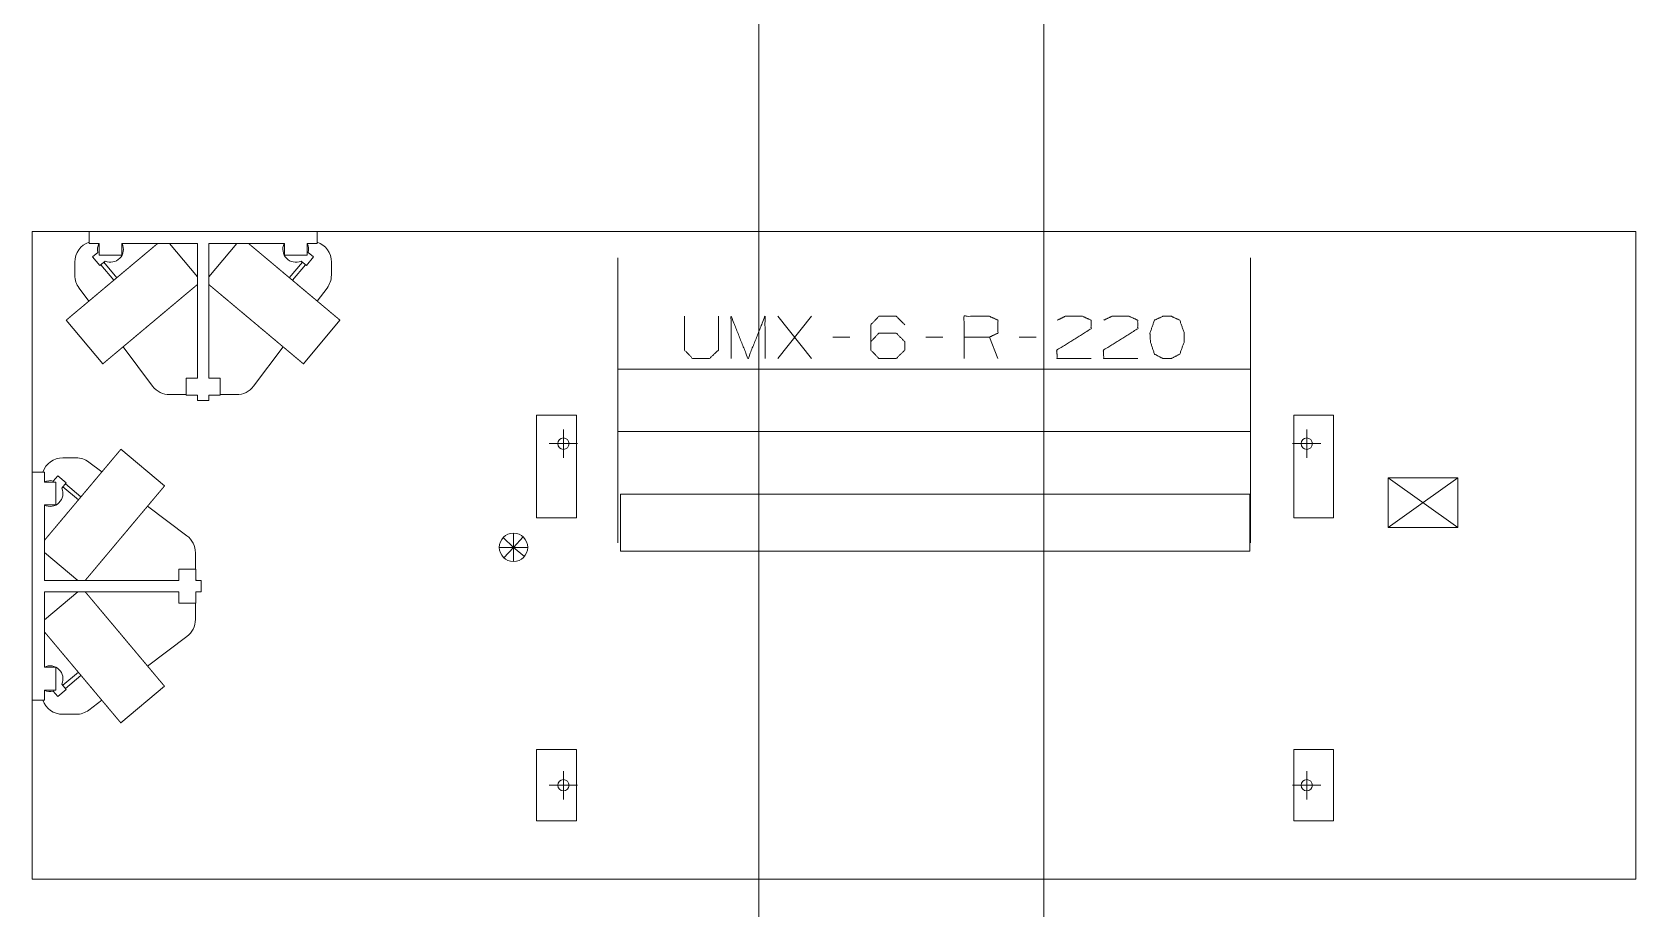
# Model space of a CAD drawing. Header units: millimetres. Extents: x 3056 to 110866, y 16649 to 58349.
# Drawn here: x 15006 to 20633, y 31291 to 34369 of the extents above; entities that cross this region are included whole.
import ezdxf

# ---------------------------------------------------------------- set-up
doc = ezdxf.new("R2010")
doc.units = ezdxf.units.MM
doc.layers.add('1', color=7, linetype='Continuous', true_color=0xffffff)

msp = doc.modelspace()

# ---------------------------------------------------------------- linework, layer by layer
at = {"layer": '1', "color": 143, "linetype": 'Continuous', "lineweight": 13}
for p, q in [((17556.5, 55873.3), (17556.5, 17870.4)), ((18556.5, 17870.4), (18556.5, 54363.3))]:
    msp.add_line(p, q, dxfattribs=at)
at = {"layer": '1', "color": 80, "linetype": 'Continuous', "lineweight": 13}
for p, q in [((15006.5, 31395.3), (15006.5, 33669.3)), ((15006.5, 31395.3), (15006.5, 33669.3)), ((15006.5, 33669.3), (20633.5, 33669.3)), ((15006.5, 33669.3), (20633.5, 33669.3)), ((15206.5, 33669.3), (15206.5, 33626.3)), ((16006.5, 33669.3), (16006.5, 33626.3)), ((20633.5, 33669.3), (20633.5, 31395.3)), ((20633.5, 33669.3), (20633.5, 31395.3)), ((15206.5, 33626.3), (15241.5, 33626.3)), ((15237.6, 33595.1), (15218.9, 33579.4)), ((15241.5, 33626.3), (15241.5, 33586.3)), ((15321.5, 33626.3), (15586.5, 33626.3)), ((15321.5, 33626.3), (15321.5, 33586.3)), ((15586.5, 33509.2), (15488.2, 33626.3)), ((15586.5, 33626.3), (15586.5, 33154.3)), ((15626.5, 33626.3), (15626.5, 33154.3)), ((15724.7, 33626.3), (15626.5, 33509.2)), ((15626.5, 33626.3), (15891.5, 33626.3)), ((15891.5, 33626.3), (15891.5, 33586.3)), ((15971.5, 33626.3), (15971.5, 33586.3)), ((15971.5, 33626.3), (16006.5, 33626.3)), ((15975.3, 33595.1), (15994.1, 33579.4)), ((15156.5, 33515.3), (15156.5, 33561.3)), ((15244.1, 33549.3), (15218.9, 33579.4)), ((15321.5, 33586.3), (15241.5, 33586.3)), ((15262.9, 33565), (15244.1, 33549.3)), ((15247.6, 33552.2), (15293.2, 33497.8)), ((15303.9, 33506.8), (15258.3, 33561.2)), ((15971.5, 33586.3), (15891.5, 33586.3)), ((15954.7, 33561.2), (15909, 33506.8)), ((15919.7, 33497.8), (15965.4, 33552.2)), ((15950.1, 33565), (15968.8, 33549.3)), ((15968.8, 33549.3), (15994.1, 33579.4)), ((16056.5, 33561.3), (16056.5, 33515.3)), ((15171.5, 33470.3), (15205.8, 33424.5)), ((16007.1, 33424.5), (16041.5, 33470.3)), ((17622.6, 33223), (17741.3, 33371.4)), ((17741.3, 33223), (17622.6, 33371.4)), ((15126.2, 33357.7), (15254.8, 33204.5)), ((15958.2, 33204.5), (16086.7, 33357.7)), ((15326, 33264.2), (15429.5, 33126.3)), ((15783.5, 33126.3), (15886.9, 33264.2)), ((17875.1, 33298), (17815.7, 33298)), ((18201.9, 33298), (18142.6, 33298)), ((18395.1, 33223), (18365.4, 33298)), ((18528.8, 33298), (18469.4, 33298)), ((15546.5, 33154.3), (15546.5, 33094.3)), ((15586.5, 33154.3), (15546.5, 33154.3)), ((15626.5, 33154.3), (15666.5, 33154.3)), ((15666.5, 33154.3), (15666.5, 33094.3)), ((19281.4, 33185.5), (17061.5, 33185.5)), ((15546.5, 33096.3), (15489.5, 33096.3)), ((15586.5, 33094.3), (15546.5, 33094.3)), ((15586.5, 33094.3), (15586.5, 33076.3)), ((15626.5, 33094.3), (15666.5, 33094.3)), ((15626.5, 33094.3), (15626.5, 33076.3)), ((15626.7, 33091.6), (15626.5, 33091.6)), ((15626.7, 33091.6), (15626.7, 33094.3)), ((15723.5, 33096.3), (15666.5, 33096.3)), ((15626.5, 33076.3), (15586.5, 33076.3)), ((16776, 33024.3), (16776, 32664.3)), ((16916, 33024.3), (16776, 33024.3)), ((16870.5, 32974.3), (16870.5, 32874.3)), ((16916, 32664.3), (16916, 33024.3)), ((19573, 33024.3), (19433, 33024.3)), ((19433, 33024.3), (19433, 32664.3)), ((19478.5, 32974.3), (19478.5, 32874.3)), ((19573, 32664.3), (19573, 33024.3)), ((16820.5, 32924.3), (16920.5, 32924.3)), ((17061.5, 32966.4), (19281.4, 32966.4)), ((19428.5, 32924.3), (19528.5, 32924.3)), ((15114.5, 32874.3), (15160.5, 32874.3)), ((15471.3, 32776), (15318.1, 32904.6)), ((15006.5, 32824.3), (15049.5, 32824.3)), ((15049.5, 32789.3), (15049.5, 32824.3)), ((15080.6, 32793.2), (15096.4, 32811.9)), ((15126.5, 32786.7), (15096.4, 32811.9)), ((15251.3, 32824.9), (15205.5, 32859.3)), ((15049.5, 32789.3), (15089.5, 32789.3)), ((15089.5, 32789.3), (15089.5, 32709.3)), ((15110.7, 32767.9), (15126.5, 32786.7)), ((15114.6, 32772.5), (15169, 32726.8)), ((15178, 32737.6), (15123.6, 32783.2)), ((19764.5, 32630.3), (19764.5, 32804.3)), ((20008.5, 32630.3), (19764.5, 32804.3)), ((19764.5, 32804.3), (20008.5, 32804.3)), ((20008.5, 32804.3), (19886.5, 32717.3)), ((20008.5, 32804.3), (20008.5, 32630.3)), ((15049.5, 32709.3), (15089.5, 32709.3)), ((15049.5, 32444.3), (15049.5, 32709.3)), ((15549.5, 32601.3), (15411.5, 32704.8)), ((17070.5, 32747.3), (19278.5, 32747.3)), ((17070.5, 32547.3), (17070.5, 32747.3)), ((19278.5, 32747.3), (19278.5, 32547.3)), ((19764.5, 32630.3), (19886.5, 32717.3)), ((16776, 32664.3), (16916, 32664.3)), ((19433, 32664.3), (19573, 32664.3)), ((16695.5, 32560.3), (16659.1, 32594.6)), ((16695.5, 32560.3), (16695.5, 32610.3)), ((16695.5, 32560.3), (16729.8, 32596.7)), ((20008.5, 32630.3), (19764.5, 32630.3)), ((15049.5, 32542.5), (15166.5, 32444.3)), ((15579.5, 32541.3), (15579.5, 32484.3)), ((16695.5, 32560.3), (16645.5, 32560.3)), ((16695.5, 32560.3), (16661.1, 32523.9)), ((16695.5, 32560.3), (16734.3, 32528.8)), ((16695.5, 32560.3), (16695.5, 32510.3)), ((16695.5, 32560.3), (16745.5, 32560.3)), ((19278.5, 32547.3), (17070.5, 32547.3)), ((15521.5, 32484.3), (15581.5, 32484.3)), ((15521.5, 32444.3), (15521.5, 32484.3)), ((15581.5, 32444.3), (15581.5, 32484.3)), ((15049.5, 32444.3), (15521.5, 32444.3)), ((15584.1, 32444.6), (15581.5, 32444.5)), ((15581.5, 32444.3), (15599.5, 32444.3)), ((15584.1, 32444.6), (15584.1, 32444.3)), ((15599.5, 32444.3), (15599.5, 32404.3)), ((15049.5, 32139.3), (15049.5, 32404.3)), ((15166.5, 32404.3), (15049.5, 32306.1)), ((15049.5, 32404.3), (15521.5, 32404.3)), ((15521.5, 32404.3), (15521.5, 32364.3)), ((15521.5, 32364.3), (15581.5, 32364.3)), ((15579.5, 32364.3), (15579.5, 32307.3)), ((15581.5, 32404.3), (15599.5, 32404.3)), ((15581.5, 32404.3), (15581.5, 32364.3)), ((15411.5, 32143.8), (15549.5, 32247.3)), ((15049.5, 32139.3), (15089.5, 32139.3)), ((15089.5, 32139.3), (15089.5, 32059.3)), ((15110.7, 32080.7), (15126.5, 32061.9)), ((15169, 32121.8), (15114.6, 32076.1)), ((15123.6, 32065.4), (15178, 32111)), ((15006.5, 32024.3), (15049.5, 32024.3)), ((15049.5, 32059.3), (15089.5, 32059.3)), ((15049.5, 32024.3), (15049.5, 32059.3)), ((15080.6, 32055.4), (15096.4, 32036.7)), ((15126.5, 32061.9), (15096.4, 32036.7)), ((15205.5, 31989.3), (15251.3, 32023.7)), ((15318.1, 31944), (15471.3, 32072.6)), ((15160.5, 31974.3), (15114.5, 31974.3)), ((16776, 31850.3), (16776, 31600.3)), ((16916, 31850.3), (16776, 31850.3)), ((16916, 31600.3), (16916, 31850.3)), ((19433, 31850.3), (19433, 31600.3)), ((19573, 31850.3), (19433, 31850.3)), ((19573, 31600.3), (19573, 31850.3)), ((16870.5, 31775.3), (16870.5, 31675.3)), ((19478.5, 31775.3), (19478.5, 31675.3)), ((16820.5, 31725.3), (16920.5, 31725.3)), ((19428.5, 31725.3), (19528.5, 31725.3)), ((16776, 31600.3), (16916, 31600.3)), ((19433, 31600.3), (19573, 31600.3)), ((20633.5, 31395.3), (15006.5, 31395.3)), ((20633.5, 31395.3), (15006.5, 31395.3))]:
    msp.add_line(p, q, dxfattribs=at)
for centre, radius in [((16870.5, 32924.3), 20), ((19478.5, 32924.3), 20), ((16695.5, 32560.3), 50), ((16870.5, 31725.3), 20), ((19478.5, 31725.3), 20)]:
    msp.add_circle(centre, radius, dxfattribs=at)
for centre, radius, start, end in [((15231.5, 33561.3), 75, 109.4723, 180), ((15281.5, 33606.3), 45.2, 153.7683, 194.2622), ((15281.5, 33606.3), 45.2, 245.7378, 26.2321), ((15931.5, 33606.3), 45.2, 153.7679, 294.2622), ((15931.5, 33606.3), 45.2, 345.7378, 26.2317), ((15981.5, 33561.3), 75, 0, 70.5277), ((15231.5, 33515.3), 75, 180, 216.8699), ((15981.5, 33515.3), 75, 323.1301, 0), ((15489.5, 33171.3), 75, 216.8699, 270), ((15723.5, 33171.3), 75, 270, 323.1301), ((15114.5, 32799.3), 75, 90, 160.5277), ((15160.5, 32799.3), 75, 53.1301, 90), ((15069.5, 32749.3), 45.2, 75.7378, 116.2317), ((15069.5, 32749.3), 45.2, 243.7679, 24.2622), ((15504.5, 32541.3), 75, 0, 53.1301), ((15504.5, 32307.3), 75, 306.8699, 360), ((15069.5, 32099.3), 45.2, 335.7378, 116.2321), ((15114.5, 32049.3), 75, 199.4723, 270), ((15069.5, 32099.3), 45.2, 243.7683, 284.2622), ((15160.5, 32049.3), 75, 270, 306.8699)]:
    msp.add_arc(centre, radius, start, end, dxfattribs=at)
for points, knots in [([(15446.3, 33626.3), (15443.6, 33624), (15440.7, 33621.6), (15437.7, 33619), (15434.5, 33616.4), (15432.9, 33615), (15431.3, 33613.7), (15427.9, 33610.8), (15426.1, 33609.3), (15424.4, 33607.9), (15420.8, 33604.8), (15417, 33601.7), (15413.2, 33598.5), (15411.2, 33596.8), (15409.2, 33595.2), (15407.2, 33593.5), (15405.2, 33591.8), (15401.1, 33588.3), (15396.8, 33584.8), (15392.5, 33581.1), (15388.1, 33577.4), (15383.6, 33573.6), (15379, 33569.8), (15376.7, 33567.9), (15374.4, 33565.9), (15369.7, 33562), (15364.9, 33557.9), (15362.5, 33555.9), (15360, 33553.9), (15357.6, 33551.8), (15355.1, 33549.8), (15350.2, 33545.6), (15347.7, 33543.5), (15342.7, 33539.3), (15337.6, 33535.1), (15332.5, 33530.8), (15330, 33528.7), (15327.4, 33526.5), (15322.2, 33522.2), (15317.1, 33517.8), (15314.5, 33515.7), (15309.3, 33511.3), (15306.7, 33509.1), (15304.1, 33506.9), (15301.5, 33504.7), (15296.3, 33500.4), (15293.7, 33498.2), (15288.4, 33493.8), (15283.2, 33489.5), (15278.1, 33485.1), (15275.5, 33482.9), (15270.3, 33478.6), (15267.8, 33476.5), (15262.6, 33472.2), (15257.6, 33467.9), (15255, 33465.8), (15252.5, 33463.7), (15247.5, 33459.5), (15242.6, 33455.3), (15240.1, 33453.3), (15237.7, 33451.2), (15232.8, 33447.1), (15228, 33443.1), (15223.3, 33439.2), (15218.6, 33435.2), (15214.1, 33431.4), (15209.6, 33427.6), (15205.1, 33423.9), (15200.8, 33420.3), (15198.7, 33418.5), (15194.5, 33415), (15192.4, 33413.2), (15188.3, 33409.8), (15186.4, 33408.2), (15182.5, 33404.9), (15180.5, 33403.3), (15176.8, 33400.1), (15173.2, 33397.1), (15169.6, 33394.1), (15166.2, 33391.3), (15164.6, 33389.9), (15161.4, 33387.2), (15159.8, 33385.9), (15158.3, 33384.6), (15156.8, 33383.3), (15155.3, 33382.1), (15153.9, 33380.9), (15152.5, 33379.7), (15151.1, 33378.6), (15149.8, 33377.5), (15147.2, 33375.3), (15146, 33374.3), (15144.8, 33373.3), (15143.6, 33372.3), (15141.4, 33370.4), (15140.4, 33369.6), (15139.4, 33368.7), (15137.4, 33367.1), (15136.5, 33366.4), (15135.7, 33365.6), (15134, 33364.2), (15133.3, 33363.6), (15131.9, 33362.4), (15131.2, 33361.9), (15130.1, 33360.9), (15129, 33360.1), (15128.2, 33359.3), (15127.8, 33359), (15127.5, 33358.7), (15127.2, 33358.5), (15126.9, 33358.3), (15126.7, 33358.1), (15126.5, 33357.9), (15126.4, 33357.8), (15126.3, 33357.7), (15126.2, 33357.7), (15126.2, 33357.7)], [0, 0, 0.008593, 0.017601, 0.027016, 0.036827, 0.041923, 0.047024, 0.057603, 0.063077, 0.068549, 0.079856, 0.091513, 0.103506, 0.10967, 0.115829, 0.12215, 0.128467, 0.14141, 0.154645, 0.168161, 0.181948, 0.195986, 0.210268, 0.217526, 0.22478, 0.239511, 0.254445, 0.262006, 0.269566, 0.277217, 0.284864, 0.300323, 0.308127, 0.323798, 0.339597, 0.355507, 0.363492, 0.371515, 0.387606, 0.403762, 0.411858, 0.428091, 0.436225, 0.444355, 0.452496, 0.468774, 0.476915, 0.493181, 0.509421, 0.525613, 0.533682, 0.549778, 0.557809, 0.573783, 0.589656, 0.597532, 0.60541, 0.621032, 0.636507, 0.644167, 0.651826, 0.666971, 0.681925, 0.696679, 0.711217, 0.725529, 0.739595, 0.753408, 0.766958, 0.773591, 0.786716, 0.793201, 0.805877, 0.812058, 0.824255, 0.830269, 0.841967, 0.853314, 0.864305, 0.874924, 0.880045, 0.890094, 0.895022, 0.899754, 0.904484, 0.909012, 0.913538, 0.917859, 0.922178, 0.92629, 0.934294, 0.93819, 0.941866, 0.945547, 0.952457, 0.955692, 0.958924, 0.964932, 0.96771, 0.97048, 0.975563, 0.977875, 0.98225, 0.984318, 0.98798, 0.991158, 0.993854, 0.994958, 0.996063, 0.996926, 0.997784, 0.998398, 0.999016, 0.999382, 0.999753, 0.999874, 1, 1]), ([(16086.7, 33357.7), (16086.7, 33357.7), (16086.7, 33357.7), (16086.5, 33357.8), (16086.4, 33357.9), (16086.2, 33358.1), (16086, 33358.3), (16085.8, 33358.5), (16085.5, 33358.7), (16084.8, 33359.3), (16084.3, 33359.7), (16083.9, 33360.1), (16083.4, 33360.5), (16082.9, 33360.9), (16081.7, 33361.9), (16080.4, 33363), (16079.7, 33363.6), (16078.9, 33364.2), (16077.3, 33365.6), (16076.4, 33366.4), (16075.5, 33367.1), (16073.6, 33368.7), (16072.6, 33369.6), (16071.5, 33370.4), (16070.4, 33371.4), (16068.1, 33373.3), (16065.7, 33375.3), (16064.5, 33376.4), (16061.8, 33378.6), (16060.4, 33379.7), (16057.6, 33382.1), (16054.6, 33384.6), (16053.1, 33385.9), (16050, 33388.5), (16046.7, 33391.3), (16043.3, 33394.1), (16039.8, 33397.1), (16036.1, 33400.1), (16032.4, 33403.3), (16030.5, 33404.9), (16026.6, 33408.2), (16024.6, 33409.8), (16022.6, 33411.5), (16020.5, 33413.2), (16016.4, 33416.7), (16014.3, 33418.5), (16012.1, 33420.3), (16007.8, 33423.9), (16003.4, 33427.6), (15998.9, 33431.4), (15996.6, 33433.3), (15994.3, 33435.2), (15989.6, 33439.2), (15984.9, 33443.1), (15980.1, 33447.1), (15975.3, 33451.2), (15972.8, 33453.3), (15970.4, 33455.3), (15967.9, 33457.4), (15962.9, 33461.6), (15957.9, 33465.8), (15955.4, 33467.9), (15952.8, 33470), (15947.7, 33474.3), (15942.6, 33478.6), (15940, 33480.8), (15934.9, 33485.1), (15929.7, 33489.5), (15927.1, 33491.6), (15921.9, 33496), (15916.7, 33500.4), (15911.5, 33504.7), (15908.9, 33506.9), (15906.3, 33509.1), (15903.7, 33511.3), (15898.5, 33515.7), (15895.9, 33517.8), (15893.3, 33520), (15888.1, 33524.3), (15883, 33528.7), (15880.4, 33530.8), (15877.9, 33532.9), (15872.8, 33537.2), (15867.8, 33541.4), (15862.8, 33545.6), (15857.8, 33549.8), (15855.4, 33551.8), (15850.5, 33555.9), (15845.7, 33559.9), (15843.3, 33562), (15838.6, 33565.9), (15836.3, 33567.9), (15833.9, 33569.8), (15829.4, 33573.6), (15827.1, 33575.5), (15824.9, 33577.4), (15820.4, 33581.1), (15816.1, 33584.8), (15811.9, 33588.3), (15807.7, 33591.8), (15805.7, 33593.5), (15803.7, 33595.2), (15801.7, 33596.8), (15799.8, 33598.5), (15797.8, 33600.1), (15794, 33603.3), (15792.2, 33604.8), (15788.6, 33607.9), (15786.8, 33609.3), (15783.4, 33612.2), (15780, 33615), (15778.4, 33616.4), (15775.3, 33619), (15772.3, 33621.6), (15770.8, 33622.8), (15769.4, 33624), (15766.6, 33626.3)], [0, 0, 0.000126, 0.000245, 0.000618, 0.000984, 0.001602, 0.002216, 0.003074, 0.003937, 0.006143, 0.007494, 0.008842, 0.010431, 0.012017, 0.01568, 0.019819, 0.022125, 0.024434, 0.029517, 0.03229, 0.035065, 0.041074, 0.044305, 0.047541, 0.050995, 0.058131, 0.065706, 0.069601, 0.077822, 0.082139, 0.090986, 0.100244, 0.104978, 0.114832, 0.125074, 0.135696, 0.146686, 0.158034, 0.169731, 0.175745, 0.18794, 0.194121, 0.200458, 0.206797, 0.219774, 0.226409, 0.23304, 0.246592, 0.260403, 0.274472, 0.281628, 0.288783, 0.303322, 0.318076, 0.33303, 0.348175, 0.355831, 0.363491, 0.371228, 0.38678, 0.402469, 0.410343, 0.418279, 0.434204, 0.450221, 0.458252, 0.474386, 0.490581, 0.498701, 0.51495, 0.531227, 0.547503, 0.555646, 0.563776, 0.57191, 0.588143, 0.596237, 0.604329, 0.620458, 0.636509, 0.644493, 0.652472, 0.668332, 0.684072, 0.699676, 0.715138, 0.722785, 0.737993, 0.753024, 0.760488, 0.77522, 0.782473, 0.789731, 0.804014, 0.811036, 0.818054, 0.831841, 0.845355, 0.858592, 0.871536, 0.877852, 0.884173, 0.890332, 0.896496, 0.902489, 0.914315, 0.920146, 0.931453, 0.936923, 0.947689, 0.958076, 0.963173, 0.972984, 0.982399, 0.986902, 0.991409, 1, 1]), ([(17061.5, 33575.9), (17061.5, 33575.8), (17061.5, 33575.5), (17061.5, 33575), (17061.5, 33574.3), (17061.5, 33573.3), (17061.5, 33572.8), (17061.5, 33571.5), (17061.5, 33570.1), (17061.5, 33568.4), (17061.5, 33566.6), (17061.5, 33564.5), (17061.5, 33562.2), (17061.5, 33559.8), (17061.5, 33557.1), (17061.5, 33554.2), (17061.5, 33551.1), (17061.5, 33549.5), (17061.5, 33546.2), (17061.5, 33542.6), (17061.5, 33538.9), (17061.5, 33534.9), (17061.5, 33530.8), (17061.5, 33526.4), (17061.5, 33521.9), (17061.5, 33517.2), (17061.5, 33512.3), (17061.5, 33507.2), (17061.5, 33502), (17061.5, 33496.6), (17061.5, 33491), (17061.5, 33485.2), (17061.5, 33479.3), (17061.5, 33473.1), (17061.5, 33466.9), (17061.5, 33460.4), (17061.5, 33453.8), (17061.5, 33447.1), (17061.5, 33440.2), (17061.5, 33436.6), (17061.5, 33429.5), (17061.5, 33422.2), (17061.5, 33414.8), (17061.5, 33407.2), (17061.5, 33399.5), (17061.5, 33391.6), (17061.5, 33383.7), (17061.5, 33375.6), (17061.5, 33367.3), (17061.5, 33359), (17061.5, 33350.5), (17061.5, 33341.9), (17061.5, 33337.6), (17061.5, 33328.9), (17061.5, 33320), (17061.5, 33311.1), (17061.5, 33302), (17061.5, 33292.9), (17061.5, 33283.7), (17061.5, 33274.3), (17061.5, 33264.9), (17061.5, 33255.4), (17061.5, 33245.9), (17061.5, 33236.3), (17061.5, 33231.4), (17061.5, 33221.7), (17061.5, 33211.9), (17061.5, 33202.1), (17061.5, 33192.2), (17061.5, 33182.2), (17061.5, 33172.2), (17061.5, 33162.2), (17061.5, 33152.1), (17061.5, 33142), (17061.5, 33131.9), (17061.5, 33121.8), (17061.5, 33111.6), (17061.5, 33101.4), (17061.5, 33091.2), (17061.5, 33081), (17061.5, 33075.9)], [0, 0, 0.000206, 0.000831, 0.001873, 0.003328, 0.005196, 0.006339, 0.008832, 0.011732, 0.01505, 0.01877, 0.022902, 0.027443, 0.032385, 0.037735, 0.043482, 0.049625, 0.052795, 0.059537, 0.066665, 0.074179, 0.082084, 0.090366, 0.099034, 0.108072, 0.117481, 0.127254, 0.137393, 0.147892, 0.158745, 0.169953, 0.181499, 0.19339, 0.205613, 0.218171, 0.231051, 0.244253, 0.257768, 0.27159, 0.278654, 0.292931, 0.307499, 0.322358, 0.337498, 0.352918, 0.368602, 0.384551, 0.400755, 0.417206, 0.433907, 0.450835, 0.467996, 0.476632, 0.494126, 0.511827, 0.529729, 0.547831, 0.56612, 0.584587, 0.60323, 0.622037, 0.640997, 0.66011, 0.679367, 0.689061, 0.708513, 0.728087, 0.747772, 0.767558, 0.787449, 0.807425, 0.827481, 0.847605, 0.867798, 0.888044, 0.908338, 0.928668, 0.949025, 0.969409, 0.989803, 1, 1]), ([(19281.5, 33075.9), (19281.5, 33086.1), (19281.5, 33096.3), (19281.5, 33106.5), (19281.5, 33116.7), (19281.5, 33126.9), (19281.5, 33137), (19281.5, 33147.1), (19281.5, 33157.2), (19281.5, 33167.2), (19281.5, 33177.2), (19281.5, 33187.2), (19281.5, 33197.1), (19281.5, 33207), (19281.5, 33216.8), (19281.5, 33226.6), (19281.5, 33231.4), (19281.5, 33241.1), (19281.5, 33250.7), (19281.5, 33260.2), (19281.5, 33269.6), (19281.5, 33279), (19281.5, 33283.7), (19281.5, 33292.9), (19281.5, 33302), (19281.5, 33311.1), (19281.5, 33320), (19281.5, 33328.9), (19281.5, 33337.6), (19281.5, 33346.3), (19281.5, 33354.8), (19281.5, 33363.2), (19281.5, 33371.5), (19281.5, 33379.7), (19281.5, 33387.7), (19281.5, 33395.6), (19281.5, 33403.4), (19281.5, 33411), (19281.5, 33418.5), (19281.5, 33425.9), (19281.5, 33433.1), (19281.5, 33436.6), (19281.5, 33443.6), (19281.5, 33450.4), (19281.5, 33457.1), (19281.5, 33463.6), (19281.5, 33470), (19281.5, 33476.2), (19281.5, 33482.2), (19281.5, 33488.1), (19281.5, 33493.8), (19281.5, 33499.3), (19281.5, 33504.6), (19281.5, 33509.8), (19281.5, 33514.8), (19281.5, 33519.6), (19281.5, 33524.2), (19281.5, 33528.6), (19281.5, 33532.8), (19281.5, 33536.9), (19281.5, 33540.7), (19281.5, 33544.4), (19281.5, 33547.9), (19281.5, 33551.1), (19281.5, 33554.2), (19281.5, 33557.1), (19281.5, 33559.8), (19281.5, 33562.2), (19281.5, 33564.5), (19281.5, 33566.6), (19281.5, 33568.4), (19281.5, 33570.1), (19281.5, 33571.5), (19281.5, 33572.8), (19281.5, 33573.8), (19281.5, 33574.6), (19281.5, 33575.3), (19281.5, 33575.7), (19281.5, 33575.8), (19281.5, 33575.9)], [0, 0, 0.020394, 0.040788, 0.061161, 0.081508, 0.101822, 0.122095, 0.142314, 0.162476, 0.182568, 0.202587, 0.22252, 0.242359, 0.262102, 0.281729, 0.301245, 0.310939, 0.330259, 0.349446, 0.368481, 0.387367, 0.406094, 0.415413, 0.43388, 0.452169, 0.470271, 0.488173, 0.505874, 0.523368, 0.54064, 0.55769, 0.574502, 0.59108, 0.60741, 0.623487, 0.639309, 0.654861, 0.670138, 0.68514, 0.699856, 0.714281, 0.721346, 0.735321, 0.748989, 0.762351, 0.775389, 0.788111, 0.800498, 0.812558, 0.824274, 0.835651, 0.846679, 0.857358, 0.867676, 0.877635, 0.887224, 0.896447, 0.9053, 0.913772, 0.921868, 0.929578, 0.936902, 0.943834, 0.950375, 0.956518, 0.962265, 0.967615, 0.972557, 0.977098, 0.98123, 0.98495, 0.988268, 0.991168, 0.993661, 0.995735, 0.997402, 0.998645, 0.999481, 0.999794, 1, 1]), ([(15586.5, 33482.8), (15585.4, 33481.9), (15583.3, 33480.2), (15582.2, 33479.2), (15579.9, 33477.3), (15578.6, 33476.2), (15577.4, 33475.2), (15576.1, 33474.1), (15574.8, 33473), (15572, 33470.7), (15570.6, 33469.5), (15567.6, 33467), (15564.5, 33464.4), (15561.3, 33461.7), (15558, 33458.9), (15556.3, 33457.5), (15552.8, 33454.5), (15551, 33453), (15547.3, 33449.9), (15545.4, 33448.4), (15543.5, 33446.8), (15539.6, 33443.5), (15537.6, 33441.8), (15533.6, 33438.4), (15531.5, 33436.7), (15527.3, 33433.2), (15525.2, 33431.4), (15520.9, 33427.8), (15516.5, 33424.1), (15514.2, 33422.2), (15512, 33420.3), (15509.7, 33418.4), (15505.1, 33414.5), (15500.4, 33410.6), (15495.6, 33406.6), (15490.8, 33402.6), (15488.4, 33400.5), (15483.5, 33396.4), (15481, 33394.3), (15478.6, 33392.3), (15473.6, 33388.1), (15468.5, 33383.9), (15463.5, 33379.6), (15460.9, 33377.5), (15455.8, 33373.2), (15453.2, 33371), (15450.6, 33368.8), (15445.5, 33364.5), (15442.9, 33362.3), (15440.3, 33360.1), (15435.1, 33355.8), (15429.9, 33351.4), (15427.3, 33349.2), (15422.1, 33344.9), (15419.5, 33342.7), (15416.9, 33340.5), (15414.3, 33338.3), (15409.1, 33334), (15403.9, 33329.6), (15401.3, 33327.5), (15396.2, 33323.1), (15391.1, 33318.9), (15386, 33314.6), (15383.5, 33312.5), (15378.5, 33308.3), (15376, 33306.2), (15371, 33302), (15368.6, 33300), (15366.1, 33297.9), (15361.3, 33293.8), (15358.9, 33291.8), (15356.5, 33289.8), (15351.8, 33285.9), (15349.4, 33283.9), (15347.1, 33282), (15342.5, 33278.1), (15340.3, 33276.2), (15338, 33274.3), (15335.8, 33272.5), (15331.5, 33268.8), (15329.3, 33267), (15325, 33263.4), (15320.9, 33260), (15316.8, 33256.6), (15314.9, 33254.9), (15312.9, 33253.2), (15311, 33251.6), (15307.2, 33248.4), (15303.5, 33245.4), (15299.9, 33242.4), (15298.2, 33240.9), (15296.5, 33239.5), (15293.1, 33236.7), (15291.5, 33235.3), (15288.3, 33232.6), (15285.3, 33230.1), (15282.4, 33227.7), (15281, 33226.5), (15278.3, 33224.2), (15277, 33223.1), (15274.5, 33221.1), (15272.2, 33219.1), (15271.1, 33218.2), (15270, 33217.2), (15267.9, 33215.5), (15266.9, 33214.7), (15266, 33213.9), (15265.1, 33213.1), (15263.4, 33211.7), (15262.6, 33211), (15261.1, 33209.8), (15260.4, 33209.2), (15259.8, 33208.7), (15259.2, 33208.2), (15258.6, 33207.7), (15258.1, 33207.3), (15257.6, 33206.8), (15257.2, 33206.5), (15256.7, 33206.1), (15256.4, 33205.8), (15256, 33205.5), (15255.5, 33205.1), (15255.3, 33204.9), (15255.1, 33204.7), (15255, 33204.6), (15254.8, 33204.5), (15254.8, 33204.5), (15254.8, 33204.5)], [0, 0, 0.003105, 0.009524, 0.012845, 0.019912, 0.023657, 0.027398, 0.031349, 0.035298, 0.043604, 0.047958, 0.056862, 0.06615, 0.075818, 0.08585, 0.090961, 0.101536, 0.106998, 0.118084, 0.123714, 0.129508, 0.141246, 0.147193, 0.159395, 0.165643, 0.178281, 0.18467, 0.197717, 0.211023, 0.2178, 0.224572, 0.231468, 0.24536, 0.259473, 0.273784, 0.288287, 0.295581, 0.310342, 0.317802, 0.325258, 0.340316, 0.355503, 0.370802, 0.378501, 0.393947, 0.401687, 0.409468, 0.425054, 0.432863, 0.440689, 0.456364, 0.47206, 0.47991, 0.495615, 0.503459, 0.511307, 0.519134, 0.534778, 0.550367, 0.558146, 0.573639, 0.58904, 0.604346, 0.611947, 0.627075, 0.634608, 0.649535, 0.656919, 0.664301, 0.678906, 0.686115, 0.693327, 0.707551, 0.714564, 0.721573, 0.735372, 0.742153, 0.748938, 0.755596, 0.768788, 0.775319, 0.788114, 0.800625, 0.812847, 0.818806, 0.824761, 0.830566, 0.842003, 0.853109, 0.863878, 0.869178, 0.874296, 0.884354, 0.889294, 0.898794, 0.907918, 0.916644, 0.92081, 0.928938, 0.9329, 0.940412, 0.947503, 0.950836, 0.954167, 0.960402, 0.963299, 0.966192, 0.96887, 0.973994, 0.976445, 0.980892, 0.98289, 0.984881, 0.986648, 0.988413, 0.989944, 0.991478, 0.992779, 0.994073, 0.995142, 0.996207, 0.997864, 0.998456, 0.99905, 0.999406, 0.999764, 0.999881, 1, 1]), ([(15958.2, 33204.5), (15958.1, 33204.5), (15958.1, 33204.5), (15958, 33204.6), (15957.9, 33204.7), (15957.7, 33204.9), (15957.5, 33205.1), (15956.9, 33205.5), (15956.6, 33205.8), (15956.2, 33206.1), (15955.8, 33206.5), (15955.4, 33206.8), (15954.3, 33207.7), (15953.7, 33208.2), (15953.2, 33208.7), (15952.5, 33209.2), (15951.1, 33210.4), (15949.6, 33211.7), (15948.7, 33212.4), (15947.9, 33213.1), (15947, 33213.9), (15946, 33214.7), (15944, 33216.4), (15941.9, 33218.2), (15940.8, 33219.1), (15938.4, 33221.1), (15937.2, 33222.1), (15934.6, 33224.2), (15931.9, 33226.5), (15929.1, 33228.9), (15927.6, 33230.1), (15924.6, 33232.6), (15923, 33234), (15919.8, 33236.7), (15916.5, 33239.5), (15914.8, 33240.9), (15913, 33242.4), (15911.3, 33243.8), (15909.5, 33245.4), (15905.8, 33248.4), (15902, 33251.6), (15900.1, 33253.2), (15898.1, 33254.9), (15896.1, 33256.6), (15892, 33260), (15887.9, 33263.4), (15883.7, 33267), (15879.3, 33270.6), (15877.1, 33272.5), (15874.9, 33274.3), (15872.7, 33276.2), (15870.4, 33278.1), (15865.8, 33282), (15863.5, 33283.9), (15861.2, 33285.9), (15856.5, 33289.8), (15854.1, 33291.8), (15849.2, 33295.9), (15846.8, 33297.9), (15841.9, 33302), (15837, 33306.2), (15834.5, 33308.3), (15829.5, 33312.5), (15826.9, 33314.6), (15821.9, 33318.9), (15816.8, 33323.1), (15811.6, 33327.5), (15809, 33329.6), (15803.9, 33334), (15798.7, 33338.3), (15796.1, 33340.5), (15793.5, 33342.7), (15788.3, 33347), (15783.1, 33351.4), (15780.5, 33353.6), (15775.3, 33358), (15772.7, 33360.1), (15770.1, 33362.3), (15767.5, 33364.5), (15762.3, 33368.8), (15757.1, 33373.2), (15754.6, 33375.3), (15749.5, 33379.6), (15746.9, 33381.7), (15744.4, 33383.9), (15739.4, 33388.1), (15734.4, 33392.3), (15731.9, 33394.3), (15729.4, 33396.4), (15727, 33398.5), (15724.5, 33400.5), (15722.1, 33402.6), (15719.7, 33404.6), (15714.9, 33408.6), (15712.5, 33410.6), (15707.9, 33414.5), (15703.3, 33418.4), (15701, 33420.3), (15698.7, 33422.2), (15696.5, 33424.1), (15692.1, 33427.8), (15687.7, 33431.4), (15683.5, 33435), (15679.3, 33438.4), (15675.3, 33441.8), (15673.3, 33443.5), (15669.4, 33446.8), (15665.6, 33449.9), (15662, 33453), (15660.2, 33454.5), (15656.6, 33457.5), (15655, 33458.9), (15651.6, 33461.7), (15650, 33463.1), (15648.4, 33464.4), (15646.8, 33465.7), (15645.3, 33467), (15643.8, 33468.2), (15640.9, 33470.7), (15638.2, 33473), (15635.6, 33475.2), (15634.3, 33476.2), (15633.1, 33477.3), (15630.7, 33479.2), (15629.6, 33480.2), (15627.5, 33481.9), (15626.5, 33482.8)], [0, 0, 0.000121, 0.000239, 0.000596, 0.00095, 0.001546, 0.002136, 0.003793, 0.004858, 0.005926, 0.007224, 0.008525, 0.011587, 0.013354, 0.015119, 0.017112, 0.021332, 0.026008, 0.028458, 0.031132, 0.033808, 0.036703, 0.042717, 0.049164, 0.052499, 0.05959, 0.063344, 0.071064, 0.079192, 0.087719, 0.092085, 0.101208, 0.105955, 0.115646, 0.125704, 0.130822, 0.136122, 0.14142, 0.146891, 0.157999, 0.169436, 0.175238, 0.181194, 0.187153, 0.199375, 0.211888, 0.22468, 0.237744, 0.244405, 0.251063, 0.257846, 0.264628, 0.278428, 0.285438, 0.292448, 0.306672, 0.313885, 0.328395, 0.335701, 0.350467, 0.365391, 0.372926, 0.388055, 0.395653, 0.410959, 0.426363, 0.441855, 0.449634, 0.465224, 0.480865, 0.488694, 0.496542, 0.512236, 0.527941, 0.535791, 0.551479, 0.559309, 0.567136, 0.574947, 0.590531, 0.606053, 0.613797, 0.629199, 0.636845, 0.644496, 0.659684, 0.674741, 0.682197, 0.689656, 0.697036, 0.704418, 0.711713, 0.71901, 0.73342, 0.740525, 0.754638, 0.768532, 0.775428, 0.782201, 0.788978, 0.802284, 0.815328, 0.828105, 0.840603, 0.852807, 0.858752, 0.870492, 0.881914, 0.893002, 0.898465, 0.909037, 0.914148, 0.924182, 0.929111, 0.93385, 0.93859, 0.943138, 0.947687, 0.956394, 0.964702, 0.972602, 0.976343, 0.980086, 0.987155, 0.990473, 0.996895, 1, 1]), ([(17295.7, 33371.4), (17295.7, 33252.7), (17323.8, 33223), (17383.2, 33223), (17414.4, 33252.7), (17414.4, 33371.4)], [0, 0, 0.311782, 0.419155, 0.575046, 0.688218, 1, 1]), ([(17459.1, 33223), (17459.1, 33371.4), (17518.5, 33223), (17577.9, 33371.4), (17577.9, 33223)], [0, 0, 0.240728, 0.5, 0.759272, 1, 1]), ([(17949.4, 33282.4), (17977.6, 33312.1), (18038.5, 33312.1), (18068.2, 33282.4), (18068.2, 33252.7), (18038.5, 33223), (17977.6, 33223), (17949.4, 33252.7), (17949.4, 33341.7), (17977.6, 33371.4), (18038.5, 33371.4), (18068.2, 33341.7)], [0, 0, 0.074328, 0.185083, 0.261392, 0.315347, 0.391656, 0.50241, 0.576738, 0.738608, 0.812937, 0.923691, 1, 1]), ([(18276.3, 33223), (18276.3, 33371.4), (18365.4, 33371.4), (18395.1, 33357.4), (18395.1, 33312.1), (18365.4, 33298), (18276.3, 33298)], [0, 0, 0.33923, 0.542766, 0.617838, 0.721392, 0.796464, 1, 1]), ([(18603.2, 33357.4), (18631.3, 33371.4), (18692.3, 33371.4), (18721.9, 33357.4), (18721.9, 33327.7), (18601.6, 33252.7), (18603.2, 33223), (18721.9, 33223)], [0, 0, 0.070635, 0.207519, 0.28131, 0.348, 0.666468, 0.733251, 1, 1]), ([(18766.6, 33357.4), (18794.8, 33371.4), (18855.7, 33371.4), (18885.4, 33357.4), (18885.4, 33327.7), (18765.1, 33252.7), (18766.6, 33223), (18885.4, 33223)], [0, 0, 0.070635, 0.207521, 0.281309, 0.348, 0.666468, 0.733252, 1, 1]), ([(19003.5, 33223), (19033.2, 33238.6), (19048.8, 33282.4), (19048.8, 33312.1), (19033.2, 33357.4), (19003.5, 33371.4), (18973.8, 33371.4), (18944.1, 33357.4), (18928.5, 33312.1), (18930.1, 33282.4), (18944.1, 33238.6), (18973.8, 33223), (19003.5, 33223)], [0, 0, 0.076272, 0.181885, 0.249381, 0.358349, 0.433031, 0.500524, 0.575206, 0.684174, 0.751763, 0.856236, 0.932507, 1, 1]), ([(17061.5, 33075.9), (17061.5, 33065.7), (17061.5, 33055.6), (17061.5, 33045.4), (17061.5, 33035.2), (17061.5, 33025), (17061.5, 33014.9), (17061.5, 33009.8), (17061.5, 32999.7), (17061.5, 32989.7), (17061.5, 32979.7), (17061.5, 32969.7), (17061.5, 32959.7), (17061.5, 32949.8), (17061.5, 32940), (17061.5, 32930.2), (17061.5, 32920.5), (17061.5, 32910.8), (17061.5, 32901.2), (17061.5, 32891.7), (17061.5, 32882.3), (17061.5, 32872.9), (17061.5, 32863.6), (17061.5, 32854.4), (17061.5, 32845.3), (17061.5, 32836.3), (17061.5, 32827.4), (17061.5, 32818.6), (17061.5, 32809.9), (17061.5, 32801.4), (17061.5, 32792.9), (17061.5, 32784.5), (17061.5, 32776.3), (17061.5, 32768.2), (17061.5, 32760.2), (17061.5, 32752.4), (17061.5, 32744.7), (17061.5, 32740.9), (17061.5, 32733.4), (17061.5, 32726), (17061.5, 32718.8), (17061.5, 32715.3), (17061.5, 32708.3), (17061.5, 32704.8), (17061.5, 32698.1), (17061.5, 32691.5), (17061.5, 32685), (17061.5, 32678.8), (17061.5, 32672.6), (17061.5, 32666.7), (17061.5, 32660.9), (17061.5, 32655.3), (17061.5, 32649.9), (17061.5, 32644.6), (17061.5, 32639.6), (17061.5, 32634.7), (17061.5, 32630), (17061.5, 32625.5), (17061.5, 32621.1), (17061.5, 32617), (17061.5, 32613), (17061.5, 32609.3), (17061.5, 32605.7), (17061.5, 32602.3), (17061.5, 32599.2), (17061.5, 32596.2), (17061.5, 32593.4), (17061.5, 32590.9), (17061.5, 32588.5), (17061.5, 32586.3), (17061.5, 32584.3), (17061.5, 32582.6), (17061.5, 32581), (17061.5, 32579.7), (17061.5, 32578.5), (17061.5, 32577.6), (17061.5, 32577.2), (17061.5, 32576.6), (17061.5, 32576.2), (17061.5, 32576), (17061.5, 32575.9)], [0, 0, 0.020399, 0.040788, 0.061161, 0.081513, 0.101827, 0.122094, 0.132207, 0.152399, 0.172524, 0.192579, 0.212555, 0.232441, 0.252232, 0.271917, 0.29149, 0.310943, 0.330262, 0.349445, 0.368484, 0.38737, 0.406097, 0.42465, 0.443027, 0.46122, 0.479222, 0.497029, 0.514623, 0.532007, 0.549167, 0.566095, 0.582796, 0.599248, 0.615451, 0.6314, 0.647084, 0.662499, 0.67014, 0.685142, 0.699858, 0.714283, 0.721347, 0.735322, 0.742233, 0.755748, 0.768951, 0.781831, 0.794388, 0.806611, 0.818502, 0.830048, 0.841251, 0.852104, 0.862602, 0.872746, 0.88252, 0.891929, 0.900967, 0.909629, 0.917916, 0.925816, 0.933336, 0.940464, 0.9472, 0.953545, 0.959492, 0.965038, 0.970187, 0.974928, 0.979262, 0.983194, 0.986713, 0.989819, 0.992518, 0.994804, 0.996672, 0.997397, 0.998645, 0.999481, 0.999894, 1, 1]), ([(19281.5, 32575.9), (19281.5, 32576.1), (19281.5, 32576.4), (19281.5, 32576.9), (19281.5, 32577.2), (19281.5, 32578.1), (19281.5, 32579.1), (19281.5, 32580.4), (19281.5, 32581.8), (19281.5, 32583.5), (19281.5, 32585.3), (19281.5, 32587.4), (19281.5, 32589.7), (19281.5, 32590.9), (19281.5, 32593.4), (19281.5, 32596.2), (19281.5, 32599.2), (19281.5, 32602.3), (19281.5, 32605.7), (19281.5, 32609.3), (19281.5, 32613), (19281.5, 32617), (19281.5, 32621.1), (19281.5, 32625.5), (19281.5, 32630), (19281.5, 32634.7), (19281.5, 32639.6), (19281.5, 32642.1), (19281.5, 32647.3), (19281.5, 32652.6), (19281.5, 32658.1), (19281.5, 32663.8), (19281.5, 32669.7), (19281.5, 32675.7), (19281.5, 32681.9), (19281.5, 32685), (19281.5, 32691.5), (19281.5, 32698.1), (19281.5, 32701.5), (19281.5, 32708.3), (19281.5, 32715.3), (19281.5, 32718.8), (19281.5, 32726), (19281.5, 32733.4), (19281.5, 32740.9), (19281.5, 32748.5), (19281.5, 32756.3), (19281.5, 32764.2), (19281.5, 32772.2), (19281.5, 32780.4), (19281.5, 32788.7), (19281.5, 32797.1), (19281.5, 32805.6), (19281.5, 32814.3), (19281.5, 32823), (19281.5, 32831.9), (19281.5, 32840.8), (19281.5, 32849.9), (19281.5, 32859), (19281.5, 32868.2), (19281.5, 32877.6), (19281.5, 32887), (19281.5, 32896.4), (19281.5, 32906), (19281.5, 32915.6), (19281.5, 32925.3), (19281.5, 32935.1), (19281.5, 32940), (19281.5, 32949.8), (19281.5, 32959.7), (19281.5, 32969.7), (19281.5, 32979.7), (19281.5, 32989.7), (19281.5, 32999.7), (19281.5, 33009.8), (19281.5, 33020), (19281.5, 33030.1), (19281.5, 33040.3), (19281.5, 33050.5), (19281.5, 33060.6), (19281.5, 33070.8), (19281.5, 33075.9)], [0, 0, 0.000212, 0.000831, 0.001873, 0.002603, 0.004265, 0.006339, 0.008832, 0.011732, 0.015049, 0.018775, 0.022908, 0.027442, 0.029813, 0.034962, 0.040508, 0.046455, 0.0528, 0.059536, 0.066664, 0.074184, 0.082084, 0.090371, 0.099033, 0.108071, 0.11748, 0.127254, 0.132323, 0.142647, 0.15332, 0.164348, 0.175725, 0.187441, 0.1995, 0.211888, 0.218169, 0.231049, 0.244252, 0.251009, 0.264678, 0.278653, 0.285717, 0.300142, 0.314858, 0.32986, 0.345137, 0.360689, 0.376511, 0.392587, 0.408917, 0.425496, 0.442313, 0.459357, 0.476629, 0.494124, 0.511824, 0.529726, 0.547829, 0.566117, 0.584584, 0.603227, 0.622033, 0.640999, 0.660112, 0.679363, 0.698752, 0.718267, 0.728083, 0.747768, 0.767559, 0.787445, 0.807421, 0.827476, 0.847601, 0.867793, 0.888039, 0.908333, 0.928663, 0.949026, 0.969404, 0.989798, 1, 1]), ([(15318.1, 32904.6), (15318, 32904.5), (15317.9, 32904.4), (15317.8, 32904.2), (15317.7, 32904.1), (15317.5, 32903.9), (15317.3, 32903.6), (15317, 32903.3), (15316.7, 32902.9), (15316.1, 32902.2), (15315.3, 32901.2), (15314.4, 32900.1), (15313.9, 32899.5), (15313.3, 32898.9), (15312.8, 32898.2), (15312.1, 32897.5), (15311.5, 32896.7), (15310.8, 32895.9), (15310.2, 32895.1), (15309.4, 32894.2), (15308.7, 32893.3), (15307.9, 32892.4), (15307.1, 32891.4), (15306.2, 32890.4), (15305.3, 32889.3), (15303.5, 32887.1), (15301.5, 32884.8), (15300.4, 32883.5), (15299.4, 32882.3), (15298.3, 32881), (15296, 32878.3), (15294.9, 32876.9), (15292.4, 32874), (15289.9, 32871), (15287.2, 32867.8), (15284.5, 32864.5), (15283.1, 32862.8), (15280.2, 32859.4), (15277.2, 32855.8), (15275.6, 32854), (15272.5, 32850.2), (15269.3, 32846.4), (15265.9, 32842.4), (15264.2, 32840.4), (15262.5, 32838.4), (15259.1, 32834.2), (15255.5, 32830), (15251.9, 32825.6), (15250, 32823.4), (15248.1, 32821.2), (15244.4, 32816.7), (15240.5, 32812.1), (15236.6, 32807.5), (15234.6, 32805.1), (15232.7, 32802.7), (15228.6, 32798), (15224.6, 32793.1), (15220.5, 32788.2), (15216.3, 32783.2), (15212.1, 32778.2), (15207.9, 32773.2), (15205.7, 32770.7), (15203.6, 32768.1), (15199.3, 32763), (15195, 32757.9), (15192.8, 32755.3), (15188.5, 32750.1), (15186.3, 32747.5), (15184.1, 32744.9), (15179.8, 32739.7), (15175.4, 32734.5), (15171, 32729.3), (15168.8, 32726.7), (15164.5, 32721.5), (15160.1, 32716.3), (15157.9, 32713.7), (15155.8, 32711.1), (15153.6, 32708.5), (15149.3, 32703.4), (15145, 32698.2), (15142.8, 32695.7), (15138.6, 32690.6), (15136.5, 32688.1), (15132.2, 32683.1), (15128.1, 32678.1), (15123.9, 32673.2), (15121.9, 32670.7), (15117.8, 32665.9), (15113.8, 32661.1), (15109.9, 32656.4), (15106, 32651.8), (15104, 32649.5), (15100.2, 32644.9), (15096.5, 32640.5), (15092.8, 32636.1), (15091, 32634), (15087.5, 32629.7), (15084, 32625.6), (15082.3, 32623.5), (15078.9, 32619.6), (15075.7, 32615.7), (15072.5, 32611.9), (15070.9, 32610), (15067.9, 32606.4), (15066.4, 32604.6), (15063.5, 32601.2), (15060.7, 32597.9), (15058.1, 32594.7), (15056.7, 32593.1), (15054.2, 32590.1), (15051.8, 32587.2), (15049.5, 32584.4)], [0, 0, 0.000247, 0.000613, 0.000982, 0.001595, 0.002214, 0.003074, 0.003933, 0.00504, 0.007489, 0.010429, 0.013846, 0.015678, 0.017747, 0.019819, 0.022125, 0.024432, 0.026976, 0.029515, 0.032291, 0.035063, 0.03807, 0.041072, 0.044308, 0.047539, 0.054451, 0.061806, 0.0657, 0.069599, 0.073708, 0.082139, 0.086461, 0.095514, 0.104974, 0.114829, 0.125074, 0.130384, 0.141192, 0.15236, 0.158031, 0.169725, 0.18176, 0.194122, 0.200456, 0.206793, 0.21977, 0.233038, 0.246589, 0.253494, 0.260401, 0.27447, 0.288784, 0.303322, 0.310697, 0.318074, 0.333028, 0.348171, 0.363492, 0.378965, 0.394587, 0.410341, 0.41828, 0.426217, 0.442186, 0.458251, 0.46632, 0.482485, 0.490579, 0.4987, 0.514951, 0.531226, 0.547507, 0.555643, 0.571907, 0.58814, 0.596234, 0.60433, 0.61239, 0.628482, 0.644492, 0.652474, 0.668329, 0.676203, 0.691876, 0.707407, 0.722786, 0.730433, 0.745558, 0.760487, 0.77522, 0.789728, 0.796874, 0.811035, 0.824945, 0.838598, 0.845352, 0.858592, 0.871535, 0.877852, 0.890332, 0.902489, 0.914315, 0.920144, 0.931451, 0.936922, 0.947688, 0.958079, 0.96808, 0.972988, 0.982398, 0.991405, 1, 1]), ([(15471.3, 32776), (15471.2, 32775.9), (15471.1, 32775.8), (15471, 32775.7), (15470.9, 32775.5), (15470.7, 32775.3), (15470.5, 32775), (15470.2, 32774.7), (15469.9, 32774.4), (15469.6, 32774), (15469.3, 32773.6), (15468.5, 32772.7), (15468.1, 32772.2), (15467.6, 32771.6), (15466.5, 32770.3), (15465.4, 32768.9), (15464.7, 32768.2), (15464.1, 32767.4), (15462.6, 32765.7), (15461.9, 32764.8), (15461.1, 32763.8), (15459.4, 32761.8), (15457.6, 32759.7), (15455.7, 32757.4), (15453.7, 32755), (15452.6, 32753.8), (15450.4, 32751.1), (15449.3, 32749.7), (15446.9, 32746.9), (15444.4, 32743.9), (15443.1, 32742.4), (15441.8, 32740.9), (15440.5, 32739.3), (15439.1, 32737.6), (15436.3, 32734.3), (15434.9, 32732.6), (15433.4, 32730.9), (15430.4, 32727.3), (15427.3, 32723.6), (15424.1, 32719.8), (15420.9, 32715.9), (15419.2, 32713.9), (15415.8, 32709.9), (15412.3, 32705.7), (15408.8, 32701.5), (15405.1, 32697.1), (15401.4, 32692.7), (15397.6, 32688.2), (15393.8, 32683.7), (15389.9, 32679), (15387.9, 32676.6), (15385.9, 32674.3), (15381.9, 32669.5), (15377.9, 32664.7), (15373.8, 32659.8), (15371.7, 32657.3), (15367.5, 32652.3), (15365.4, 32649.8), (15361.2, 32644.8), (15359, 32642.2), (15356.9, 32639.7), (15354.8, 32637.1), (15350.5, 32632), (15346.2, 32626.9), (15344, 32624.3), (15339.6, 32619.1), (15337.5, 32616.5), (15335.3, 32613.9), (15333.1, 32611.3), (15330.9, 32608.7), (15328.7, 32606.1), (15324.4, 32600.9), (15322.2, 32598.3), (15317.8, 32593.1), (15315.6, 32590.5), (15313.4, 32587.9), (15311.3, 32585.3), (15306.9, 32580.1), (15304.8, 32577.5), (15302.6, 32575), (15298.3, 32569.9), (15294, 32564.8), (15289.8, 32559.7), (15285.6, 32554.7), (15283.5, 32552.2), (15279.3, 32547.2), (15277.3, 32544.8), (15273.2, 32539.9), (15271.2, 32537.5), (15269.2, 32535.1), (15265.2, 32530.4), (15261.3, 32525.7), (15259.3, 32523.4), (15255.5, 32518.8), (15251.7, 32514.3), (15248, 32509.9), (15244.4, 32505.6), (15240.8, 32501.3), (15239.1, 32499.2), (15235.6, 32495.2), (15232.3, 32491.2), (15229, 32487.3), (15225.8, 32483.5), (15222.7, 32479.8), (15219.8, 32476.2), (15216.9, 32472.8), (15215.4, 32471.1), (15212.7, 32467.8), (15210.1, 32464.7), (15207.5, 32461.7), (15205.1, 32458.8), (15203.9, 32457.4), (15202.8, 32456), (15201.7, 32454.7), (15200.6, 32453.4), (15198.5, 32450.9), (15196.5, 32448.6), (15194.7, 32446.4), (15193, 32444.3)], [0, 0, 0.000239, 0.000597, 0.00095, 0.001546, 0.002136, 0.002967, 0.003795, 0.004858, 0.005925, 0.007226, 0.010056, 0.011589, 0.013352, 0.017115, 0.021335, 0.023555, 0.026008, 0.031132, 0.033809, 0.036706, 0.042719, 0.049166, 0.056043, 0.063347, 0.067098, 0.075024, 0.07919, 0.087724, 0.096648, 0.101206, 0.105957, 0.110706, 0.115649, 0.125706, 0.130822, 0.136124, 0.146891, 0.157996, 0.169436, 0.181198, 0.187153, 0.199373, 0.211886, 0.22468, 0.237744, 0.251065, 0.264628, 0.278426, 0.292448, 0.299562, 0.306672, 0.321093, 0.335696, 0.350469, 0.357929, 0.372924, 0.38046, 0.395649, 0.403304, 0.410957, 0.41866, 0.434109, 0.449634, 0.457417, 0.473035, 0.480866, 0.488694, 0.49654, 0.504384, 0.512239, 0.527939, 0.535794, 0.551477, 0.559308, 0.567136, 0.574943, 0.590531, 0.598312, 0.606053, 0.621496, 0.636847, 0.65209, 0.667214, 0.674739, 0.689654, 0.697038, 0.711715, 0.719008, 0.726215, 0.740527, 0.754636, 0.76164, 0.775424, 0.788975, 0.802282, 0.81533, 0.828107, 0.834355, 0.846703, 0.858754, 0.870494, 0.881916, 0.893004, 0.90375, 0.914148, 0.919255, 0.929107, 0.93859, 0.947685, 0.956394, 0.960547, 0.964698, 0.968651, 0.972602, 0.980086, 0.987151, 0.993794, 1, 1]), ([(15193, 32404.3), (15193.8, 32403.3), (15194.7, 32402.2), (15196.5, 32400), (15198.5, 32397.7), (15200.6, 32395.2), (15201.7, 32393.9), (15203.9, 32391.2), (15206.3, 32388.4), (15207.5, 32386.9), (15210.1, 32383.9), (15212.7, 32380.8), (15215.5, 32377.5), (15218.3, 32374.1), (15221.2, 32370.6), (15224.3, 32367), (15227.4, 32363.2), (15230.7, 32359.4), (15232.3, 32357.4), (15235.7, 32353.4), (15237.4, 32351.4), (15239.1, 32349.3), (15242.6, 32345.1), (15244.4, 32343), (15248, 32338.6), (15249.9, 32336.4), (15253.6, 32332), (15257.5, 32327.4), (15261.3, 32322.8), (15263.3, 32320.5), (15267.2, 32315.8), (15271.3, 32311), (15273.3, 32308.6), (15275.3, 32306.2), (15277.4, 32303.7), (15281.5, 32298.8), (15283.6, 32296.3), (15287.8, 32291.3), (15292, 32286.3), (15296.3, 32281.2), (15298.4, 32278.6), (15302.7, 32273.5), (15304.9, 32270.9), (15307, 32268.3), (15311.4, 32263.2), (15313.6, 32260.6), (15315.7, 32258), (15320.1, 32252.8), (15322.3, 32250.2), (15326.7, 32244.9)], [0, 0, 0.006469, 0.012933, 0.02676, 0.041476, 0.057082, 0.065311, 0.082189, 0.099917, 0.108985, 0.127945, 0.147689, 0.168229, 0.189517, 0.21156, 0.234311, 0.257771, 0.281913, 0.294304, 0.319421, 0.332128, 0.345156, 0.371478, 0.384795, 0.411988, 0.425851, 0.453834, 0.482323, 0.511277, 0.525875, 0.555493, 0.58552, 0.600724, 0.615923, 0.631308, 0.662229, 0.677767, 0.709149, 0.740784, 0.772663, 0.788716, 0.820893, 0.837021, 0.853236, 0.885711, 0.901975, 0.91829, 0.95094, 0.967291, 1, 1]), ([(15049.5, 32264.2), (15051.8, 32261.4), (15054.2, 32258.5), (15056.7, 32255.5), (15059.4, 32252.3), (15060.8, 32250.7), (15063.5, 32247.4), (15065, 32245.7), (15066.4, 32243.9), (15067.9, 32242.2), (15069.4, 32240.4), (15072.5, 32236.7), (15074.1, 32234.8), (15077.3, 32231), (15079, 32229), (15080.6, 32227), (15084, 32223), (15087.5, 32218.8), (15089.3, 32216.7), (15092.9, 32212.4), (15094.7, 32210.2), (15098.4, 32205.8), (15100.3, 32203.5), (15102.2, 32201.3), (15104.1, 32199), (15108, 32194.4), (15110, 32192), (15113.9, 32187.3), (15118, 32182.5), (15122, 32177.7), (15124.1, 32175.2), (15126.2, 32172.8), (15130.3, 32167.8), (15134.5, 32162.8), (15138.8, 32157.8), (15140.9, 32155.2), (15143, 32152.7), (15147.3, 32147.6), (15149.5, 32145), (15153.8, 32139.8), (15158.2, 32134.6), (15162.5, 32129.4), (15166.9, 32124.2), (15169.1, 32121.6), (15173.5, 32116.4)], [0, 0, 0.018654, 0.038193, 0.058624, 0.079926, 0.090991, 0.113539, 0.125028, 0.136905, 0.148788, 0.161059, 0.185994, 0.19864, 0.224678, 0.238061, 0.251438, 0.278873, 0.30698, 0.321345, 0.350387, 0.365064, 0.394987, 0.410228, 0.425475, 0.440984, 0.472246, 0.487999, 0.519981, 0.552395, 0.58523, 0.60184, 0.618443, 0.652002, 0.685889, 0.720056, 0.737274, 0.754487, 0.789136, 0.806569, 0.841486, 0.876564, 0.911749, 0.947018, 0.964659, 1, 1]), ([(15326.7, 32244.9), (15331, 32239.7), (15333.2, 32237.1), (15337.6, 32231.9), (15341.9, 32226.8), (15344.1, 32224.2), (15348.4, 32219), (15350.6, 32216.4), (15354.9, 32211.3), (15359.2, 32206.2), (15363.4, 32201.2), (15365.5, 32198.7), (15369.7, 32193.7), (15373.8, 32188.7), (15378, 32183.8), (15382, 32179), (15386, 32174.2), (15390, 32169.5), (15391.9, 32167.2), (15395.8, 32162.6), (15397.7, 32160.3), (15399.6, 32158), (15401.5, 32155.8), (15405.2, 32151.4), (15408.8, 32147), (15412.4, 32142.8), (15415.9, 32138.7), (15419.3, 32134.6), (15422.6, 32130.7), (15425.8, 32126.8), (15428.9, 32123.1), (15432, 32119.4), (15433.5, 32117.7), (15434.9, 32115.9), (15437.8, 32112.5), (15439.1, 32110.9), (15441.8, 32107.7), (15444.4, 32104.6), (15445.7, 32103.1), (15448.1, 32100.2), (15449.3, 32098.8), (15450.4, 32097.4), (15452.6, 32094.8), (15453.7, 32093.6), (15455.7, 32091.2), (15457.6, 32088.9), (15458.6, 32087.8), (15460.3, 32085.7), (15461.9, 32083.8), (15463.4, 32082), (15464.1, 32081.2), (15464.7, 32080.4), (15465.4, 32079.7), (15466.5, 32078.3), (15467.1, 32077.6), (15468.1, 32076.4), (15468.9, 32075.4), (15469.3, 32075), (15469.7, 32074.6), (15469.9, 32074.2), (15470.2, 32073.8), (15470.7, 32073.3), (15470.9, 32073.1), (15471, 32072.9), (15471.1, 32072.8), (15471.2, 32072.7), (15471.3, 32072.6)], [0, 0, 0.030207, 0.045298, 0.075438, 0.10552, 0.120536, 0.150468, 0.165358, 0.195073, 0.224595, 0.253926, 0.268529, 0.297509, 0.326201, 0.354601, 0.382688, 0.410416, 0.437768, 0.451248, 0.477987, 0.491254, 0.504297, 0.517334, 0.542951, 0.568066, 0.592659, 0.616724, 0.640212, 0.663119, 0.685422, 0.707107, 0.728141, 0.738329, 0.748511, 0.768193, 0.777692, 0.796313, 0.814213, 0.822981, 0.839767, 0.847771, 0.85578, 0.871012, 0.878237, 0.892272, 0.905498, 0.9119, 0.923877, 0.93502, 0.945304, 0.950015, 0.954718, 0.958997, 0.967105, 0.970941, 0.977727, 0.98362, 0.98612, 0.988611, 0.990664, 0.992709, 0.995898, 0.997037, 0.998172, 0.998861, 0.999541, 1, 1]), ([(15173.5, 32116.4), (15177.8, 32111.2), (15180, 32108.6), (15184.4, 32103.4), (15188.7, 32098.2), (15190.9, 32095.6), (15195.2, 32090.5), (15197.4, 32087.9), (15201.7, 32082.8), (15203.8, 32080.2), (15208.1, 32075.1), (15210.2, 32072.6), (15214.4, 32067.6), (15216.5, 32065.1), (15220.6, 32060.2), (15224.7, 32055.3), (15228.8, 32050.4), (15232.8, 32045.7), (15236.8, 32040.9), (15240.7, 32036.3), (15244.5, 32031.7), (15246.4, 32029.5), (15250.1, 32025), (15253.8, 32020.6), (15257.4, 32016.4), (15260.9, 32012.2), (15264.4, 32008.1), (15266.1, 32006), (15269.4, 32002.1), (15272.6, 31998.3), (15275.7, 31994.5), (15277.2, 31992.7), (15280.2, 31989.1), (15281.7, 31987.4), (15284.6, 31984), (15285.9, 31982.3), (15288.6, 31979.1), (15291.2, 31976.1), (15293.7, 31973.1), (15296.1, 31970.3), (15298.3, 31967.6), (15300.5, 31965), (15301.5, 31963.8), (15303.5, 31961.4), (15305.3, 31959.2), (15306.2, 31958.2), (15307.1, 31957.2), (15307.9, 31956.2), (15308.7, 31955.2), (15310.2, 31953.5), (15311.5, 31951.8), (15312.2, 31951.1), (15313.3, 31949.7), (15314.4, 31948.5), (15314.9, 31947.9), (15315.3, 31947.4), (15315.7, 31946.9), (15316.1, 31946.4), (15316.4, 31946), (15316.7, 31945.6), (15317, 31945.3), (15317.3, 31945), (15317.5, 31944.7), (15317.7, 31944.5), (15317.8, 31944.3), (15317.9, 31944.2), (15318, 31944.1), (15318.1, 31944.1), (15318.1, 31944)], [0, 0, 0.030198, 0.045286, 0.075434, 0.105521, 0.120536, 0.150464, 0.165359, 0.195065, 0.209876, 0.239316, 0.253918, 0.28302, 0.297497, 0.326202, 0.354602, 0.382681, 0.410413, 0.43777, 0.464726, 0.491252, 0.504298, 0.53014, 0.555506, 0.580363, 0.60469, 0.628461, 0.640214, 0.663118, 0.685424, 0.707101, 0.717627, 0.738322, 0.74851, 0.768195, 0.777691, 0.796316, 0.814216, 0.831377, 0.84777, 0.863399, 0.87824, 0.885456, 0.899087, 0.911894, 0.917892, 0.92388, 0.929448, 0.935011, 0.945294, 0.954718, 0.958991, 0.967105, 0.974337, 0.977726, 0.980677, 0.983623, 0.986114, 0.988614, 0.990659, 0.992709, 0.994307, 0.995893, 0.997037, 0.998176, 0.998856, 0.999545, 0.99977, 1, 1])]:
    msp.add_open_spline(points, degree=1, knots=knots, dxfattribs=at)

doc.saveas('drawing.dxf')
